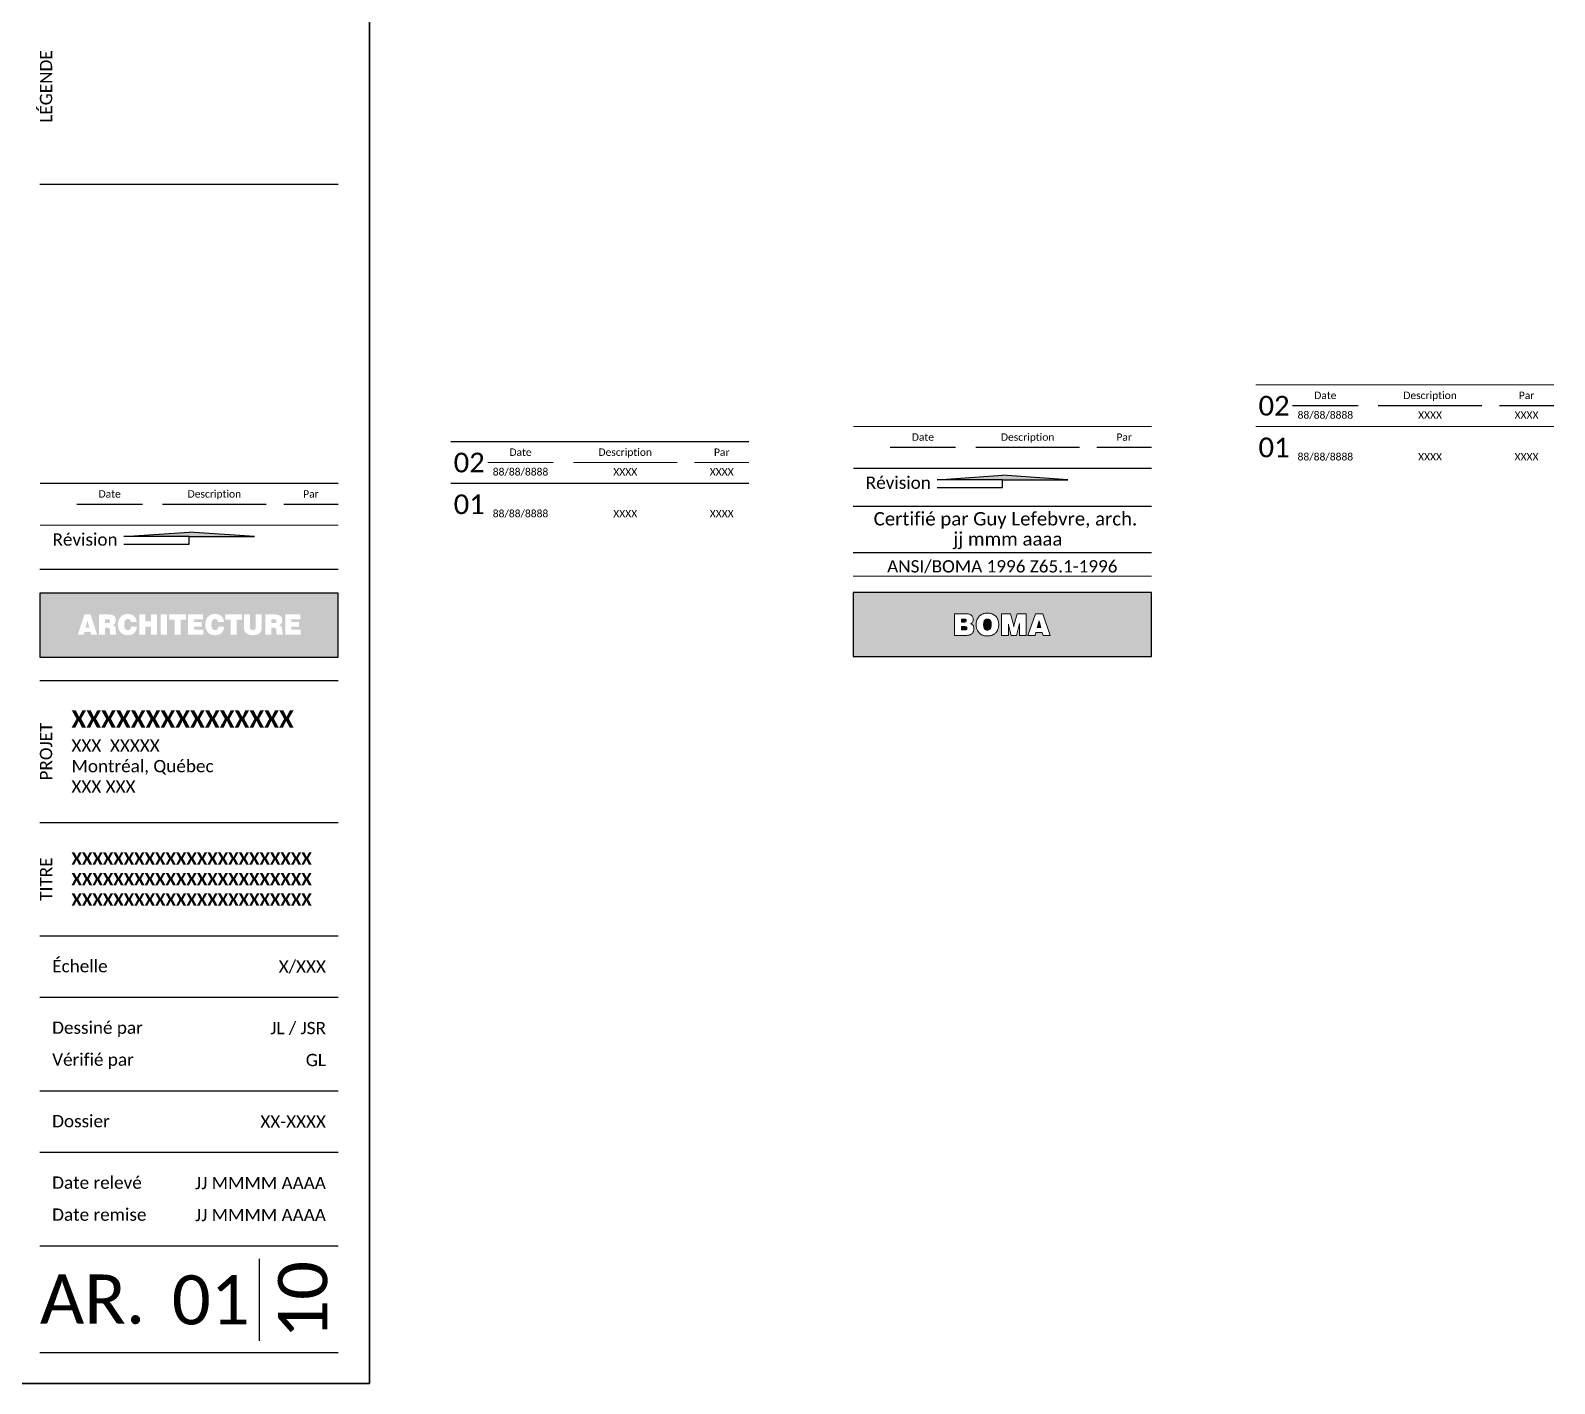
# Paper-space layout 'A1-METRIQUE' of a CAD drawing. Header units: inches. Extents: x 0 to 1182, y 0 to 594.
# Drawn here: x 743.9 to 1182.2, y -0.1 to 388.9 of the extents above; entities that cross this region are included whole.
import ezdxf
from ezdxf.enums import TextEntityAlignment as Align

# ---------------------------------------------------------------- set-up
doc = ezdxf.new("R2010")
doc.units = ezdxf.units.IN
doc.header["$LTSCALE"] = 25
doc.header["$MEASUREMENT"] = 0
doc.layers.add('CARTOUCHE', color=7, linetype='Continuous')
doc.styles.add('Cartouche', font='calibri.ttf')
doc.styles.get("Standard").update_dxf_attribs({"font": 'stylu.ttf'})

psp = doc.layouts.new('A1-METRIQUE')

# ---------------------------------------------------------------- hatches: boundary and pattern name
h = psp.add_hatch(color=256)
h.paths.add_polyline_path([(832.44, 227.12), (746.65, 227.12), (746.65, 208.74), (832.44, 208.74)])
h.paths.add_polyline_path([(759.47, 221), (761.22, 221), (763.13, 215.2), (761.4, 215.2), (761.2, 215.97), (759.48, 215.97), (759.27, 215.2), (757.56, 215.2)], flags=16)
h.paths.add_polyline_path([(763.62, 221), (766.21, 221), (766.61, 220.98), (766.97, 220.95), (767.28, 220.89), (767.56, 220.81), (767.79, 220.7), (767.95, 220.6), (768.15, 220.4), (768.31, 220.16), (768.41, 219.86), (768.46, 219.51), (768.47, 219.33), (768.44, 218.97), (768.36, 218.66), (768.26, 218.45), (768.07, 218.21), (767.82, 218.01), (767.6, 217.89), (767.92, 217.78), (768.22, 217.56), (768.38, 217.24), (768.45, 216.92), (768.47, 216.61), (768.51, 215.78), (768.6, 215.46), (768.66, 215.42), (768.66, 215.2), (766.91, 215.2), (766.85, 215.54), (766.84, 215.57), (766.81, 215.81), (766.81, 216.39), (766.77, 216.76), (766.66, 217.01), (766.65, 217.02), (766.42, 217.15), (766.08, 217.2), (765.34, 217.2), (765.34, 215.2), (763.62, 215.2)], flags=16)
h.paths.add_polyline_path([(769.25, 219.14), (769.35, 219.45), (769.47, 219.73), (769.62, 220), (769.83, 220.28), (770.08, 220.53), (770.32, 220.72), (770.57, 220.86), (770.85, 220.98), (771.15, 221.06), (771.46, 221.12), (771.83, 221.14), (772.24, 221.13), (772.57, 221.08), (772.88, 221.01), (773.16, 220.91), (773.42, 220.77), (773.7, 220.57), (773.95, 220.32), (774.12, 220.07), (774.26, 219.8), (774.37, 219.49), (774.45, 219.16), (774.49, 218.8), (772.82, 218.8), (772.76, 219.15), (772.61, 219.41), (772.56, 219.47), (772.32, 219.63), (772, 219.69), (771.91, 219.7), (771.59, 219.65), (771.33, 219.51), (771.14, 219.3), (771.02, 219.06), (770.94, 218.76), (770.9, 218.41), (770.89, 218.09), (770.91, 217.7), (770.96, 217.36), (771.06, 217.08), (771.16, 216.9), (771.36, 216.67), (771.63, 216.54), (771.94, 216.49), (771.95, 216.49), (772.28, 216.54), (772.54, 216.68), (772.6, 216.74), (772.76, 216.99), (772.86, 217.31), (772.87, 217.45), (774.52, 217.45), (774.48, 217.09), (774.41, 216.75), (774.3, 216.45), (774.16, 216.17), (773.99, 215.92), (773.77, 215.68), (773.54, 215.49), (773.29, 215.34), (773.02, 215.22), (772.73, 215.13), (772.41, 215.07), (771.99, 215.04), (771.58, 215.06), (771.26, 215.1), (770.95, 215.18), (770.67, 215.29), (770.41, 215.42), (770.17, 215.59), (769.91, 215.82), (769.69, 216.09), (769.53, 216.34), (769.4, 216.62), (769.29, 216.92), (769.21, 217.23), (769.16, 217.58), (769.13, 217.94), (769.13, 218.09), (769.15, 218.47), (769.19, 218.81)], flags=16)
h.paths.add_polyline_path([(775.25, 221), (776.99, 221), (776.99, 219.03), (778.61, 219.03), (778.61, 221), (780.34, 221), (780.34, 215.2), (778.61, 215.2), (778.61, 217.45), (776.99, 217.45), (776.99, 215.2), (775.25, 215.2)], flags=16)
h.paths.add_polyline_path([(781.4, 221), (783.16, 221), (783.16, 215.2), (781.4, 215.2)], flags=16)
h.paths.add_polyline_path([(783.8, 221), (788.66, 221), (788.66, 219.47), (787.1, 219.47), (787.1, 215.2), (785.36, 215.2), (785.36, 219.47), (783.8, 219.47)], flags=16)
h.paths.add_polyline_path([(789.22, 221), (793.54, 221), (793.54, 219.61), (790.96, 219.61), (790.96, 218.83), (793.14, 218.83), (793.14, 217.51), (790.96, 217.51), (790.96, 216.61), (793.65, 216.61), (793.65, 215.2), (789.22, 215.2)], flags=16)
h.paths.add_polyline_path([(794.24, 218.47), (794.29, 218.81), (794.35, 219.14), (794.45, 219.45), (794.57, 219.73), (794.72, 220), (794.93, 220.28), (795.18, 220.53), (795.42, 220.72), (795.67, 220.86), (795.95, 220.98), (796.25, 221.06), (796.56, 221.12), (796.93, 221.14), (797.34, 221.13), (797.67, 221.08), (797.97, 221.01), (798.26, 220.91), (798.51, 220.77), (798.8, 220.57), (799.04, 220.32), (799.22, 220.07), (799.36, 219.8), (799.47, 219.49), (799.54, 219.16), (799.59, 218.8), (797.92, 218.8), (797.85, 219.15), (797.71, 219.41), (797.66, 219.47), (797.41, 219.63), (797.1, 219.69), (797, 219.7), (796.68, 219.65), (796.43, 219.51), (796.24, 219.3), (796.12, 219.06), (796.04, 218.76), (795.99, 218.41), (795.98, 218.09), (796, 217.7), (796.06, 217.36), (796.15, 217.08), (796.26, 216.9), (796.46, 216.67), (796.73, 216.54), (797.04, 216.49), (797.05, 216.49), (797.37, 216.54), (797.63, 216.68), (797.7, 216.74), (797.86, 216.99), (797.95, 217.31), (797.97, 217.45), (799.61, 217.45), (799.57, 217.09), (799.5, 216.75), (799.4, 216.45), (799.26, 216.17), (799.09, 215.92), (798.87, 215.68), (798.64, 215.49), (798.39, 215.34), (798.12, 215.22), (797.83, 215.13), (797.51, 215.07), (797.09, 215.04), (796.68, 215.06), (796.35, 215.1), (796.05, 215.18), (795.77, 215.29), (795.51, 215.42), (795.26, 215.59), (795.01, 215.82), (794.79, 216.09), (794.63, 216.34), (794.5, 216.62), (794.39, 216.92), (794.31, 217.23), (794.26, 217.58), (794.23, 217.94), (794.23, 218.09)], flags=16)
h.paths.add_polyline_path([(799.93, 221), (804.78, 221), (804.78, 219.47), (803.22, 219.47), (803.22, 215.2), (801.48, 215.2), (801.48, 219.47), (799.93, 219.47)], flags=16)
h.paths.add_polyline_path([(805.33, 221), (807.07, 221), (807.07, 217.43), (807.1, 217.05), (807.22, 216.78), (807.26, 216.72), (807.48, 216.58), (807.81, 216.51), (807.9, 216.51), (808.25, 216.55), (808.5, 216.68), (808.53, 216.72), (808.66, 216.95), (808.72, 217.3), (808.72, 217.43), (808.72, 221), (810.46, 221), (810.46, 217.28), (810.44, 216.92), (810.38, 216.58), (810.28, 216.28), (810.14, 216.01), (809.96, 215.77), (809.81, 215.62), (809.59, 215.46), (809.35, 215.32), (809.08, 215.21), (808.78, 215.13), (808.45, 215.07), (808.1, 215.05), (807.9, 215.04), (807.53, 215.05), (807.19, 215.1), (806.88, 215.16), (806.6, 215.26), (806.34, 215.38), (806.04, 215.57), (805.78, 215.84), (805.61, 216.08), (805.48, 216.36), (805.39, 216.67), (805.34, 217.01), (805.33, 217.28)], flags=16)
h.paths.add_polyline_path([(811.48, 221), (814.07, 221), (814.46, 220.98), (814.82, 220.95), (815.13, 220.89), (815.41, 220.81), (815.64, 220.7), (815.8, 220.6), (816.01, 220.4), (816.16, 220.16), (816.26, 219.86), (816.31, 219.51), (816.32, 219.33), (816.29, 218.97), (816.21, 218.66), (816.11, 218.45), (815.92, 218.21), (815.67, 218.01), (815.45, 217.89), (815.77, 217.78), (816.07, 217.56), (816.23, 217.24), (816.3, 216.92), (816.33, 216.61), (816.36, 215.8), (816.36, 215.78), (816.45, 215.46), (816.51, 215.42), (816.51, 215.2), (814.76, 215.2), (814.7, 215.54), (814.67, 215.81), (814.67, 216.39), (814.63, 216.76), (814.51, 217.01), (814.5, 217.02), (814.28, 217.15), (813.93, 217.2), (813.19, 217.2), (813.19, 215.2), (811.48, 215.2)], flags=16)
h.paths.add_polyline_path([(817.21, 221), (821.54, 221), (821.54, 219.61), (818.96, 219.61), (818.96, 218.83), (821.14, 218.83), (821.14, 217.51), (818.96, 217.51), (818.96, 216.61), (821.65, 216.61), (821.65, 215.2), (817.21, 215.2)], flags=16)
h.paths.add_polyline_path([(760.34, 219.19), (759.79, 217.18), (760.89, 217.18)], flags=0)
h.paths.add_polyline_path([(766.86, 219.04), (766.79, 219.37), (766.7, 219.47), (766.47, 219.56), (766.1, 219.59), (766.08, 219.59), (765.34, 219.59), (765.34, 218.51), (766.13, 218.51), (766.49, 218.54), (766.7, 218.63), (766.84, 218.88)], flags=0)
h.paths.add_polyline_path([(814.64, 219.37), (814.55, 219.47), (814.33, 219.56), (813.96, 219.59), (813.94, 219.59), (813.19, 219.59), (813.19, 218.51), (813.98, 218.51), (814.35, 218.54), (814.55, 218.63), (814.7, 218.88), (814.71, 219.04)], flags=0)
at = {"layer": 'CARTOUCHE'}
h = psp.add_hatch(color=256, dxfattribs=at)
h.dxf.hatch_style = 1
h.paths.add_polyline_path([(1023.4, 261.01), (1004.61, 259.74), (1023.4, 259.74), (1042.19, 259.74)])
h = psp.add_hatch(color=256, dxfattribs=at)
h.dxf.hatch_style = 1
h.paths.add_polyline_path([(789.56, 244.67), (770.77, 243.39), (789.56, 243.39), (808.35, 243.39)])
h = psp.add_hatch(color=256, dxfattribs=at)
h.dxf.hatch_style = 1
h.paths.add_polyline_path([(1066.28, 227.3), (980.48, 227.3), (980.48, 208.91), (1066.28, 208.91)])
h.paths.add_polyline_path([(1023.19, 214.98), (1023.19, 221.22), (1025.72, 221.22), (1026.58, 218.13), (1026.62, 217.98), (1026.64, 217.84), (1026.67, 217.67), (1026.69, 217.48), (1026.71, 217.69), (1026.73, 217.78), (1026.78, 217.99), (1026.81, 218.11), (1027.69, 221.22), (1030.21, 221.22), (1030.21, 214.98), (1028.28, 214.98), (1028.29, 218.06), (1028.29, 218.25), (1028.29, 218.38), (1028.28, 218.31), (1028.24, 218.1), (1028.23, 218.06), (1028.22, 218), (1027.45, 214.98), (1025.96, 214.98), (1025.19, 217.95), (1025.14, 218.13), (1025.13, 218.17), (1025.13, 218.02), (1025.13, 218), (1025.13, 214.98)], flags=16)
h.paths.add_polyline_path([(1020.76, 215.18), (1020.6, 215.1), (1020.44, 215.04), (1020.27, 214.98), (1020.09, 214.93), (1019.9, 214.89), (1019.71, 214.86), (1019.51, 214.83), (1019.31, 214.82), (1019.1, 214.82), (1018.89, 214.82), (1018.69, 214.83), (1018.49, 214.86), (1018.3, 214.89), (1018.11, 214.93), (1017.93, 214.98), (1017.76, 215.04), (1017.59, 215.1), (1017.43, 215.18), (1017.28, 215.27), (1017.13, 215.36), (1016.99, 215.46), (1016.86, 215.58), (1016.73, 215.7), (1016.61, 215.83), (1016.5, 215.96), (1016.4, 216.1), (1016.31, 216.25), (1016.22, 216.4), (1016.15, 216.56), (1016.08, 216.73), (1016.02, 216.91), (1015.97, 217.08), (1015.93, 217.27), (1015.9, 217.46), (1015.88, 217.66), (1015.87, 217.87), (1015.86, 218.09), (1015.87, 218.31), (1015.88, 218.52), (1015.9, 218.72), (1015.93, 218.91), (1015.97, 219.09), (1016.02, 219.28), (1016.08, 219.45), (1016.14, 219.62), (1016.22, 219.78), (1016.3, 219.93), (1016.39, 220.08), (1016.49, 220.22), (1016.6, 220.36), (1016.72, 220.49), (1016.86, 220.62), (1016.99, 220.73), (1017.13, 220.84), (1017.28, 220.93), (1017.43, 221.01), (1017.59, 221.09), (1017.76, 221.16), (1017.93, 221.22), (1018.11, 221.27), (1018.3, 221.31), (1018.49, 221.34), (1018.69, 221.36), (1018.89, 221.38), (1019.1, 221.38), (1019.31, 221.38), (1019.52, 221.36), (1019.71, 221.34), (1019.91, 221.31), (1020.09, 221.27), (1020.27, 221.22), (1020.44, 221.16), (1020.61, 221.09), (1020.77, 221.01), (1020.92, 220.93), (1021.07, 220.83), (1021.21, 220.73), (1021.34, 220.61), (1021.47, 220.5), (1021.59, 220.37), (1021.7, 220.23), (1021.8, 220.09), (1021.89, 219.94), (1021.98, 219.79), (1022.05, 219.63), (1022.12, 219.46), (1022.18, 219.29), (1022.22, 219.11), (1022.26, 218.92), (1022.3, 218.73), (1022.32, 218.53), (1022.33, 218.33), (1022.34, 218.11), (1022.33, 217.89), (1022.32, 217.68), (1022.3, 217.48), (1022.27, 217.29), (1022.23, 217.1), (1022.18, 216.92), (1022.12, 216.75), (1022.06, 216.58), (1021.98, 216.42), (1021.9, 216.27), (1021.81, 216.12), (1021.71, 215.98), (1021.6, 215.84), (1021.48, 215.71), (1021.47, 215.7), (1021.34, 215.58), (1021.21, 215.46), (1021.07, 215.36), (1020.92, 215.27)], flags=16)
h.paths.add_polyline_path([(1019.66, 216.64), (1019.49, 216.57), (1019.31, 216.53), (1019.1, 216.52), (1019.06, 216.52), (1018.86, 216.53), (1018.68, 216.58), (1018.52, 216.66), (1018.38, 216.76), (1018.27, 216.89), (1018.21, 216.97), (1018.15, 217.11), (1018.1, 217.27), (1018.05, 217.44), (1018.02, 217.64), (1018.01, 217.86), (1018, 218.1), (1018, 218.27), (1018.02, 218.49), (1018.04, 218.7), (1018.08, 218.88), (1018.13, 219.05), (1018.19, 219.19), (1018.28, 219.33), (1018.41, 219.46), (1018.54, 219.56), (1018.71, 219.63), (1018.89, 219.67), (1019.1, 219.68), (1019.14, 219.68), (1019.34, 219.67), (1019.52, 219.62), (1019.68, 219.55), (1019.82, 219.44), (1019.93, 219.31), (1019.98, 219.23), (1020.05, 219.09), (1020.1, 218.93), (1020.14, 218.76), (1020.17, 218.56), (1020.19, 218.34), (1020.19, 218.1), (1020.19, 217.93), (1020.18, 217.7), (1020.15, 217.5), (1020.11, 217.31), (1020.06, 217.15), (1020, 217.01), (1019.92, 216.88), (1019.79, 216.74)], flags=0)
h.paths.add_polyline_path([(1030.75, 214.98), (1032.91, 221.22), (1035.01, 221.22), (1037.17, 214.98), (1035.08, 214.98), (1034.85, 215.79), (1033.06, 215.79), (1032.82, 214.98)], flags=16)
h.paths.add_polyline_path([(1014.98, 215.91), (1014.88, 215.76), (1014.76, 215.62), (1014.63, 215.5), (1014.47, 215.38), (1014.3, 215.28), (1014.25, 215.26), (1014.09, 215.18), (1013.92, 215.12), (1013.72, 215.07), (1013.61, 215.05), (1013.48, 215.03), (1013.33, 215.02), (1013.16, 215), (1012.97, 214.99), (1012.75, 214.99), (1012.51, 214.98), (1012.36, 214.98), (1009.59, 214.98), (1009.59, 221.22), (1012.16, 221.22), (1012.41, 221.22), (1012.64, 221.22), (1012.84, 221.21), (1013.02, 221.21), (1013.18, 221.2), (1013.32, 221.18), (1013.34, 221.18), (1013.56, 221.15), (1013.75, 221.11), (1013.91, 221.06), (1013.94, 221.05), (1014.14, 220.97), (1014.31, 220.88), (1014.46, 220.77), (1014.59, 220.65), (1014.71, 220.52), (1014.74, 220.47), (1014.83, 220.31), (1014.9, 220.15), (1014.96, 219.97), (1014.99, 219.78), (1015, 219.58), (1015, 219.53), (1014.99, 219.33), (1014.96, 219.15), (1014.9, 218.97), (1014.83, 218.81), (1014.81, 218.77), (1014.69, 218.61), (1014.56, 218.49), (1014.41, 218.38), (1014.27, 218.32), (1014.46, 218.26), (1014.62, 218.18), (1014.77, 218.07), (1014.89, 217.94), (1014.97, 217.83), (1015.05, 217.69), (1015.12, 217.52), (1015.17, 217.35), (1015.2, 217.15), (1015.21, 216.95), (1015.21, 216.89), (1015.2, 216.69), (1015.18, 216.49), (1015.14, 216.31), (1015.08, 216.14), (1015.01, 215.97)], flags=16)
h.paths.add_polyline_path([(1013.16, 216.81), (1013.04, 216.67), (1012.9, 216.61), (1012.71, 216.58), (1012.47, 216.57), (1011.65, 216.57), (1011.65, 217.52), (1012.45, 217.52), (1012.52, 217.52), (1012.74, 217.51), (1012.92, 217.47), (1013.05, 217.41), (1013.09, 217.39), (1013.18, 217.24), (1013.21, 217.05), (1013.21, 216.99)], flags=0)
h.paths.add_polyline_path([(1033.43, 217.23), (1033.96, 219.16), (1034.48, 217.23)], flags=0)
h.paths.add_polyline_path([(1012.88, 218.9), (1012.78, 218.85), (1012.6, 218.81), (1012.37, 218.8), (1011.65, 218.8), (1011.65, 219.68), (1012.11, 219.68), (1012.14, 219.68), (1012.41, 219.67), (1012.61, 219.66), (1012.77, 219.63), (1012.89, 219.58), (1012.99, 219.44), (1013.02, 219.23), (1012.98, 219.03)], flags=0)
h.paths.add_polyline_path([(1013.02, 219.22), (1013.02, 219.24), (1012.99, 219.44), (1012.89, 219.58), (1012.87, 219.59), (1012.89, 219.57), (1012.99, 219.44), (1013.02, 219.23)], flags=0)
h = psp.add_hatch(color=256, dxfattribs=at)
h.dxf.hatch_style = 1
h.paths.add_polyline_path([(1012.89, 219.57), (1012.87, 219.59), (1012.77, 219.63), (1012.61, 219.66), (1012.41, 219.67), (1012.14, 219.68), (1012.11, 219.68), (1011.65, 219.68), (1011.65, 218.8), (1012.37, 218.8), (1012.6, 218.81), (1012.78, 218.85), (1012.88, 218.9), (1012.98, 219.03), (1013.02, 219.22), (1013.02, 219.24), (1012.99, 219.44)])
h = psp.add_hatch(color=256, dxfattribs=at)
h.dxf.hatch_style = 1
h.paths.add_polyline_path([(1020.17, 218.56), (1020.14, 218.76), (1020.1, 218.93), (1020.05, 219.09), (1019.98, 219.23), (1019.93, 219.31), (1019.82, 219.44), (1019.68, 219.55), (1019.52, 219.62), (1019.34, 219.67), (1019.14, 219.68), (1019.1, 219.68), (1018.89, 219.67), (1018.71, 219.63), (1018.54, 219.56), (1018.41, 219.46), (1018.29, 219.34), (1018.27, 219.31), (1018.19, 219.19), (1018.13, 219.05), (1018.08, 218.88), (1018.04, 218.7), (1018.02, 218.49), (1018, 218.27), (1018, 218.1), (1018.01, 217.86), (1018.02, 217.64), (1018.05, 217.44), (1018.1, 217.27), (1018.15, 217.11), (1018.21, 216.97), (1018.27, 216.89), (1018.38, 216.76), (1018.52, 216.66), (1018.68, 216.58), (1018.86, 216.53), (1019.06, 216.52), (1019.1, 216.52), (1019.31, 216.53), (1019.49, 216.57), (1019.66, 216.64), (1019.79, 216.74), (1019.91, 216.87), (1019.93, 216.89), (1020, 217.01), (1020.06, 217.15), (1020.11, 217.31), (1020.15, 217.5), (1020.18, 217.7), (1020.19, 217.93), (1020.19, 218.1), (1020.19, 218.34)])
h = psp.add_hatch(color=256, dxfattribs=at)
h.dxf.hatch_style = 1
h.paths.add_polyline_path([(1033.96, 219.16), (1033.43, 217.23), (1034.48, 217.23)])
h = psp.add_hatch(color=256, dxfattribs=at)
h.dxf.hatch_style = 1
h.paths.add_polyline_path([(1013.16, 216.81), (1013.21, 216.99), (1013.21, 217.05), (1013.18, 217.24), (1013.09, 217.39), (1013.05, 217.41), (1012.92, 217.47), (1012.74, 217.51), (1012.52, 217.52), (1012.45, 217.52), (1011.65, 217.52), (1011.65, 216.57), (1012.47, 216.57), (1012.71, 216.58), (1012.9, 216.61), (1013.03, 216.67), (1013.05, 216.68)])

# ---------------------------------------------------------------- linework, layer by layer
at = {"layer": 'CARTOUCHE', "linetype": 'Continuous', "ltscale": 25}
for p, q in [((841.38, 593.86), (841.38, -0.14)), ((841.38, -0.14), (841.38, 375.13))]:
    psp.add_line(p, q, dxfattribs=at)
at = {"layer": 'CARTOUCHE'}
for p, q in [((746.65, 344.78), (832.44, 344.78)), ((1023.4, 257.55), (1023.4, 259.74)), ((1004.61, 257.55), (1023.4, 257.55)), ((770.77, 241.21), (789.56, 241.21)), ((789.56, 241.21), (789.56, 243.39)), ((1066.28, 238.71), (980.48, 238.71)), ((832.44, 233.91), (746.65, 233.91)), ((832.44, 201.95), (746.65, 201.95)), ((746.65, 161.2), (832.44, 161.2)), ((746.65, 128.6), (832.44, 128.6)), ((746.65, 110.92), (832.44, 110.92)), ((746.65, 84.04), (832.44, 84.04)), ((746.65, 66.36), (832.44, 66.36)), ((746.65, 39.48), (832.44, 39.48)), ((809.77, 12.11), (809.77, 35.73)), ((746.65, 8.8), (832.44, 8.8))]:
    psp.add_line(p, q, dxfattribs=at)
for points, const_width in [([(1096.22, 287.03), (1181.98, 287.03)], 0.338), ([(1106.8, 281.03), (1125.72, 281.03)], 0.338), ([(1131.41, 281.03), (1161.33, 281.03)], 0.338), ([(1166.24, 281.03), (1181.98, 281.03)], 0.338), ([(980.51, 275.04), (1066.28, 275.04)], 0.338), ([(1096.22, 275.04), (1181.98, 275.04)], 0.338), ([(864.81, 270.69), (950.57, 270.69)], 0.338), ([(991.1, 269.04), (1010.01, 269.04)], 0.338), ([(1015.71, 269.04), (1045.63, 269.04)], 0.338), ([(1050.53, 269.04), (1066.28, 269.04)], 0.338), ([(875.39, 264.69), (894.31, 264.69)], 0.338), ([(900, 264.69), (929.92, 264.69)], 0.338), ([(934.83, 264.69), (950.57, 264.69)], 0.338), ([(980.51, 263.04), (1066.28, 263.04)], 0.338), ([(746.68, 258.69), (832.44, 258.69)], 0.338), ([(864.81, 258.69), (950.57, 258.69)], 0.338), ([(757.26, 252.69), (776.17, 252.69)], 0.338), ([(781.87, 252.69), (811.79, 252.69)], 0.338), ([(816.7, 252.69), (832.44, 252.69)], 0.338), ([(980.48, 252.1), (1066.28, 252.1)], 0.354), ([(746.68, 246.7), (832.44, 246.7)], 0.338), ([(980.48, 232.01), (1066.28, 232.01)], 0.354)]:
    psp.add_lwpolyline(points, dxfattribs=dict(at, const_width=const_width))
for points in [[(1023.4, 259.74), (1004.61, 259.74), (1023.4, 261.01)], [(1023.4, 259.74), (1042.19, 259.74), (1023.4, 261.01)], [(789.56, 243.39), (770.77, 243.39), (789.56, 244.67)], [(789.56, 243.39), (808.35, 243.39), (789.56, 244.67)]]:
    psp.add_lwpolyline(points, dxfattribs=at)
for points in [[(832.44, 227.12), (746.65, 227.12), (746.65, 208.74), (832.44, 208.74), (832.44, 227.12)], [(1066.28, 227.3), (980.48, 227.3), (980.48, 208.91), (1066.28, 208.91), (1066.28, 227.3)]]:
    psp.add_lwpolyline(points, close=True, dxfattribs=at)
at = {"layer": 'CARTOUCHE', "color": 7, "lineweight": 0}
for points in [[(1012.16, 221.22), (1009.59, 221.22), (1009.59, 214.98), (1012.36, 214.98), (1012.51, 214.98), (1012.75, 214.99), (1012.97, 214.99), (1013.16, 215), (1013.33, 215.02), (1013.48, 215.03), (1013.61, 215.05), (1013.72, 215.07), (1013.92, 215.12), (1014.09, 215.18), (1014.25, 215.26), (1014.3, 215.28), (1014.47, 215.38), (1014.63, 215.5), (1014.76, 215.62), (1014.88, 215.76), (1014.98, 215.91), (1015.01, 215.97), (1015.08, 216.14), (1015.14, 216.31), (1015.18, 216.49)], [(1012.11, 219.68), (1012.14, 219.68), (1012.41, 219.67), (1012.61, 219.66), (1012.77, 219.63), (1012.87, 219.59), (1012.89, 219.57), (1012.99, 219.44), (1013.02, 219.24), (1013.02, 219.22), (1012.98, 219.03), (1012.88, 218.9), (1012.78, 218.85), (1012.6, 218.81), (1012.37, 218.8), (1011.65, 218.8)], [(1012.11, 219.68), (1012.14, 219.68), (1012.41, 219.67), (1012.61, 219.66), (1012.77, 219.63), (1012.87, 219.59), (1012.89, 219.57), (1012.99, 219.44), (1013.02, 219.24), (1013.02, 219.22), (1012.98, 219.03), (1012.88, 218.9), (1012.78, 218.85), (1012.6, 218.81), (1012.37, 218.8), (1011.65, 218.8)], [(1011.65, 218.8), (1011.65, 219.68), (1012.11, 219.68)], [(1014.99, 219.78), (1014.96, 219.97), (1014.9, 220.15), (1014.83, 220.31), (1014.74, 220.47), (1014.71, 220.52), (1014.59, 220.65), (1014.46, 220.77), (1014.31, 220.88), (1014.14, 220.97), (1013.94, 221.05), (1013.91, 221.06), (1013.75, 221.11), (1013.56, 221.15), (1013.34, 221.18), (1013.32, 221.18), (1013.18, 221.2), (1013.02, 221.21), (1012.84, 221.21), (1012.64, 221.22), (1012.41, 221.22), (1012.16, 221.22)], [(1014.81, 218.77), (1014.83, 218.81), (1014.9, 218.97), (1014.96, 219.15), (1014.99, 219.33), (1015, 219.53), (1015, 219.58), (1014.99, 219.78)], [(1014.81, 218.77), (1014.83, 218.81), (1014.9, 218.97), (1014.96, 219.15), (1014.99, 219.33), (1015, 219.53), (1015, 219.58), (1014.99, 219.78)], [(1016.22, 219.78), (1016.14, 219.62), (1016.08, 219.45), (1016.02, 219.28), (1015.97, 219.09), (1015.93, 218.91), (1015.9, 218.72), (1015.88, 218.52), (1015.87, 218.31), (1015.86, 218.1), (1015.86, 218.08), (1015.87, 217.87), (1015.88, 217.66), (1015.9, 217.46), (1015.93, 217.27), (1015.97, 217.08), (1016.02, 216.91), (1016.08, 216.73), (1016.15, 216.56), (1016.22, 216.4), (1016.31, 216.25), (1016.4, 216.1), (1016.5, 215.96), (1016.61, 215.83), (1016.73, 215.7), (1016.73, 215.7), (1016.86, 215.58), (1016.99, 215.46), (1017.13, 215.36), (1017.28, 215.27), (1017.43, 215.18), (1017.59, 215.1), (1017.76, 215.04), (1017.93, 214.98), (1018.11, 214.93), (1018.3, 214.89), (1018.49, 214.86), (1018.69, 214.83), (1018.89, 214.82), (1019.1, 214.82), (1019.31, 214.82), (1019.51, 214.83), (1019.71, 214.86), (1019.9, 214.89), (1020.09, 214.93), (1020.27, 214.98), (1020.44, 215.04), (1020.6, 215.1), (1020.76, 215.18), (1020.92, 215.27), (1021.07, 215.36), (1021.21, 215.46), (1021.34, 215.58), (1021.47, 215.7), (1021.48, 215.71), (1021.6, 215.84), (1021.71, 215.98), (1021.81, 216.12), (1021.9, 216.27), (1021.98, 216.42)], [(1019.1, 221.38), (1018.89, 221.38), (1018.69, 221.36), (1018.49, 221.34), (1018.3, 221.31), (1018.11, 221.27), (1017.93, 221.22), (1017.76, 221.16), (1017.59, 221.09), (1017.43, 221.01), (1017.28, 220.93), (1017.13, 220.84), (1016.99, 220.73), (1016.86, 220.62), (1016.73, 220.5), (1016.72, 220.49), (1016.6, 220.36), (1016.49, 220.22), (1016.39, 220.08), (1016.3, 219.93), (1016.22, 219.78)], [(1019.1, 216.52), (1019.06, 216.52), (1018.86, 216.53), (1018.68, 216.58), (1018.52, 216.66), (1018.38, 216.76), (1018.27, 216.89), (1018.21, 216.97), (1018.15, 217.11), (1018.1, 217.27), (1018.05, 217.44), (1018.02, 217.64), (1018.01, 217.86), (1018, 218.1), (1018, 218.27), (1018.02, 218.49), (1018.04, 218.7), (1018.08, 218.88), (1018.13, 219.05), (1018.19, 219.19), (1018.27, 219.31), (1018.29, 219.34), (1018.41, 219.46), (1018.54, 219.56), (1018.71, 219.63), (1018.89, 219.67), (1019.1, 219.68)], [(1021.98, 216.42), (1022.06, 216.58), (1022.12, 216.75), (1022.18, 216.92), (1022.23, 217.1), (1022.27, 217.29), (1022.3, 217.48), (1022.32, 217.68), (1022.33, 217.89), (1022.34, 218.1), (1022.34, 218.12), (1022.33, 218.33), (1022.32, 218.53), (1022.3, 218.73), (1022.26, 218.92), (1022.22, 219.11), (1022.18, 219.29), (1022.12, 219.46), (1022.05, 219.63), (1021.98, 219.79), (1021.89, 219.94), (1021.8, 220.09), (1021.7, 220.23), (1021.59, 220.37), (1021.47, 220.5), (1021.34, 220.61), (1021.21, 220.73), (1021.07, 220.83), (1020.92, 220.93), (1020.77, 221.01), (1020.61, 221.09), (1020.44, 221.16), (1020.27, 221.22), (1020.09, 221.27), (1019.91, 221.31), (1019.71, 221.34), (1019.52, 221.36), (1019.31, 221.38), (1019.1, 221.38)], [(1019.1, 219.68), (1019.14, 219.68), (1019.34, 219.67), (1019.52, 219.62), (1019.68, 219.55), (1019.82, 219.44), (1019.93, 219.31), (1019.98, 219.23), (1020.05, 219.09), (1020.1, 218.93), (1020.14, 218.76), (1020.17, 218.56), (1020.19, 218.34), (1020.19, 218.1), (1020.19, 217.93), (1020.18, 217.7), (1020.15, 217.5), (1020.11, 217.31), (1020.06, 217.15), (1020, 217.01), (1019.93, 216.89), (1019.91, 216.87), (1019.79, 216.74), (1019.66, 216.64), (1019.49, 216.57), (1019.31, 216.53), (1019.1, 216.52)], [(1025.72, 221.22), (1023.19, 221.22), (1023.19, 214.98), (1025.13, 214.98), (1025.13, 218), (1025.13, 218.02), (1025.13, 218.17)], [(1026.69, 217.48), (1026.67, 217.67), (1026.64, 217.84), (1026.62, 217.98), (1026.58, 218.13), (1025.72, 221.22)], [(1030.21, 221.22), (1027.69, 221.22), (1026.81, 218.11), (1026.78, 217.99), (1026.73, 217.78), (1026.71, 217.69), (1026.69, 217.5)], [(1028.29, 218.38), (1028.29, 218.25), (1028.29, 218.06), (1028.28, 214.98), (1030.21, 214.98), (1030.21, 221.22)], [(1028.29, 218.38), (1028.29, 218.25), (1028.29, 218.06), (1028.28, 214.98), (1030.21, 214.98), (1030.21, 221.22)], [(1035.01, 221.22), (1032.91, 221.22), (1030.75, 214.98), (1032.82, 214.98), (1033.06, 215.79), (1034.85, 215.79)], [(1033.43, 217.23), (1033.96, 219.16)], [(1033.96, 219.16), (1034.48, 217.23), (1033.43, 217.23)], [(1033.96, 219.16), (1034.48, 217.23), (1033.43, 217.23)], [(1034.85, 215.79), (1035.08, 214.98), (1037.17, 214.98), (1035.01, 221.22)], [(1034.85, 215.79), (1035.08, 214.98), (1037.17, 214.98), (1035.01, 221.22)], [(1012.45, 217.52), (1012.52, 217.52), (1012.74, 217.51), (1012.92, 217.47), (1013.05, 217.41), (1013.09, 217.39), (1013.18, 217.24), (1013.21, 217.05), (1013.21, 216.99), (1013.16, 216.81), (1013.05, 216.68), (1013.03, 216.67), (1012.9, 216.61), (1012.71, 216.58), (1012.47, 216.57), (1011.65, 216.57)], [(1012.45, 217.52), (1012.52, 217.52), (1012.74, 217.51), (1012.92, 217.47), (1013.05, 217.41), (1013.09, 217.39), (1013.18, 217.24), (1013.21, 217.05), (1013.21, 216.99), (1013.16, 216.81), (1013.05, 216.68), (1013.03, 216.67), (1012.9, 216.61), (1012.71, 216.58), (1012.47, 216.57), (1011.65, 216.57)], [(1011.65, 216.57), (1011.65, 217.52), (1012.45, 217.52)], [(1015.12, 217.52), (1015.05, 217.69), (1014.97, 217.83), (1014.89, 217.94), (1014.77, 218.07), (1014.62, 218.18), (1014.46, 218.26), (1014.27, 218.32), (1014.41, 218.38), (1014.56, 218.49), (1014.69, 218.61), (1014.81, 218.77)], [(1015.18, 216.49), (1015.2, 216.69), (1015.21, 216.89), (1015.21, 216.95), (1015.2, 217.15), (1015.17, 217.35), (1015.12, 217.52)], [(1015.18, 216.49), (1015.2, 216.69), (1015.21, 216.89), (1015.21, 216.95), (1015.2, 217.15), (1015.17, 217.35), (1015.12, 217.52)], [(1025.13, 218.17), (1025.14, 218.13), (1025.19, 217.95), (1025.96, 214.98)], [(1025.96, 214.98), (1027.45, 214.98), (1028.22, 218), (1028.23, 218.06), (1028.24, 218.1), (1028.28, 218.31), (1028.29, 218.38)]]:
    psp.add_lwpolyline(points, dxfattribs=at)
at = {"layer": 'Defpoints', "linetype": 'Continuous', "ltscale": 25}
psp.add_line((841.38, -0.14), (0.38, -0.14), dxfattribs=at)
at = {"layer": 'Defpoints'}
psp.add_lwpolyline([(0.38, -0.14), (841.38, -0.14), (841.38, 593.86), (0.38, 593.86)], close=True, dxfattribs=at)

# ---------------------------------------------------------------- texts
at = {"layer": 'CARTOUCHE', "style": 'Cartouche'}
for s, height, p in [('LÉGENDE', 3.537, (746.65, 372.81)), ('PROJET', 3.537, (746.65, 181.58)), ('TITRE', 3.537, (746.65, 144.9)), ('10', 14.146, (815.13, 23.92))]:
    psp.add_text(s, height=height, rotation=90, dxfattribs=at).set_placement(p, align=Align.TOP_CENTER)
for s, height, p in [('Date', 2.122, (1116.26, 285.07)), ('Description', 2.1222, (1146.37, 285.07)), ('Par', 2.122, (1174.11, 285.07)), ('Date', 2.122, (1000.55, 273.07)), ('Description', 2.1222, (1030.67, 273.07)), ('Par', 2.122, (1058.4, 273.07)), ('Date', 2.122, (884.85, 268.73)), ('Description', 2.1222, (914.96, 268.73)), ('Par', 2.122, (942.7, 268.73)), ('Date', 2.122, (766.72, 256.73)), ('Description', 2.1222, (796.83, 256.73)), ('Par', 2.122, (824.57, 256.73))]:
    psp.add_text(s, height=height, dxfattribs=at).set_placement(p, align=Align.TOP_CENTER)
for s, height, p in [('02', 5.659, (1101.51, 281.03)), ('88/88/8888', 2.122, (1116.26, 278.35)), ('XXXX', 2.122, (1146.37, 278.35)), ('XXXX', 2.122, (1174.11, 278.35)), ('01', 5.659, (1101.51, 269.04)), ('02', 5.659, (870.1, 264.69)), ('88/88/8888', 2.122, (1116.26, 266.35)), ('XXXX', 2.122, (1146.37, 266.35)), ('XXXX', 2.122, (1174.11, 266.35)), ('88/88/8888', 2.122, (884.85, 262.01)), ('XXXX', 2.122, (914.96, 262.01)), ('XXXX', 2.122, (942.7, 262.01)), ('01', 5.659, (870.1, 252.69)), ('88/88/8888', 2.122, (884.85, 250.01)), ('XXXX', 2.122, (914.96, 250.01)), ('XXXX', 2.122, (942.7, 250.01))]:
    psp.add_text(s, height=height, dxfattribs=at).set_placement(p, align=Align.MIDDLE_CENTER)
for s, height, p in [('Révision', 3.537, (993.47, 259)), ('Certifié par Guy Lefebvre, arch.', 3.8392, (1024.29, 248.19)), ('Révision', 3.537, (759.64, 242.66)), (' jj mmm aaaa', 3.8392, (1024.29, 242.34))]:
    psp.add_text(s, height=height, dxfattribs=at).set_placement(p, align=Align.MIDDLE)
psp.add_text('ANSI/BOMA 1996 Z65.1-1996', height=3.5371, dxfattribs=at).set_placement((1023.38, 232.01), align=Align.BOTTOM_CENTER)
for s, height, p in [('Échelle', 3.537, (750.19, 119.87)), ('Dessiné par', 3.5366, (750.19, 102.19)), ('Vérifié par', 3.5366, (750.19, 93)), ('Dossier', 3.537, (750.19, 75.31)), ('Date relevé', 3.5366, (750.19, 57.63)), ('Date remise', 3.5366, (750.19, 48.43)), ('AR.', 14.146, (746.65, 24.14))]:
    psp.add_text(s, height=height, dxfattribs=at).set_placement(p, align=Align.MIDDLE_LEFT)
for s, height, p in [('X/XXX', 3.537, (828.9, 119.76)), ('JL / JSR', 3.537, (828.9, 102.08)), ('GL', 3.537, (828.9, 92.89)), ('XX-XXXX', 3.537, (828.9, 75.2)), ('JJ MMMM AAAA', 3.5366, (828.9, 57.52)), ('JJ MMMM AAAA', 3.5366, (828.9, 48.32)), ('01', 14.146, (806.96, 23.92))]:
    psp.add_text(s, height=height, dxfattribs=at).set_placement(p, align=Align.MIDDLE_RIGHT)
at = {"layer": 'CARTOUCHE', "linetype": 'Continuous', "ltscale": 10, "insert": (755.73, 181.58), "char_height": 5.018, "width": 65.3127, "attachment_point": 4}
psp.add_mtext('{\\fCalibri|b1|i0|c0|p34;XXXXXXXXXXXXXXX\\P\\fCalibri|b0|i0|c0|p34;\\H0.70478x;XXX  XXXXX\\PMontréal, Québec\\PXXX XXX}', dxfattribs=at)
at = {"layer": 'CARTOUCHE', "linetype": 'Continuous', "ltscale": 10, "insert": (755.73, 144.9), "char_height": 3.5366, "width": 70.5474, "attachment_point": 4, "style": 'Cartouche'}
psp.add_mtext('{\\fCalibri|b1|i0|c0|p34;XXXXXXXXXXXXXXXXXXXXXXX\\PXXXXXXXXXXXXXXXXXXXXXXX\\PXXXXXXXXXXXXXXXXXXXXXXX}', dxfattribs=at)

doc.saveas('drawing.dxf')
